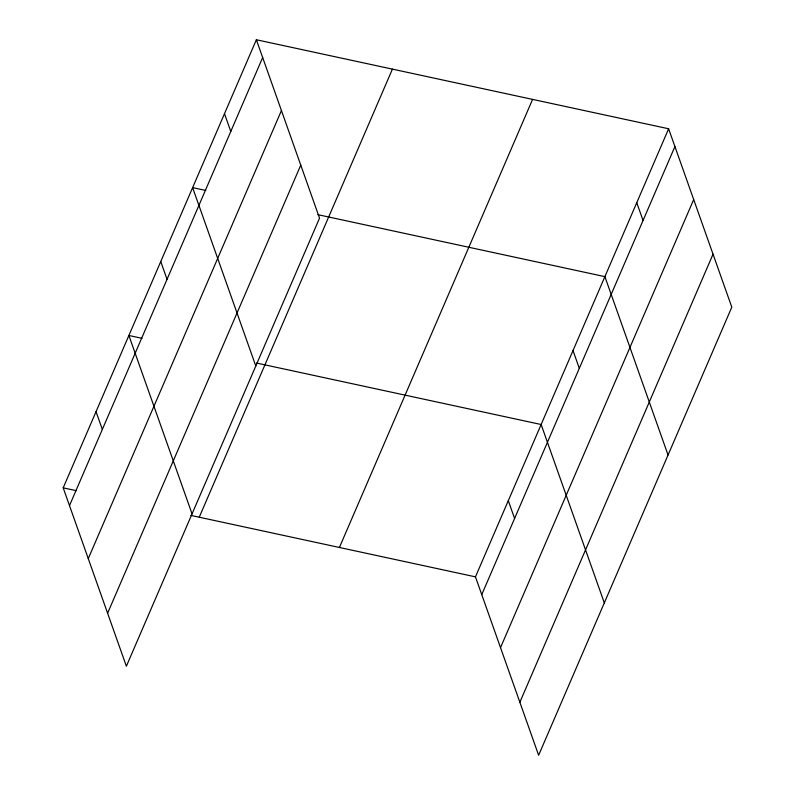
<?xml version="1.0" encoding="UTF-8"?>
<svg xmlns="http://www.w3.org/2000/svg" width="795" height="795" viewBox="0 0 795 795"><rect width="100%" height="100%" fill="white"/><g stroke="black" fill="none" stroke-linecap="round" stroke-linejoin="round"><path stroke-width="1.19" d="M256.368 39.75L319.54 218.148L126.375 666.23L63.203 487.842L256.368 39.75L668.625 128.77L731.798 307.158L538.632 755.25L475.46 576.852L668.625 128.77M69.493 505.61L262.658 57.528M88.265 558.617L281.43 110.535M107.603 613.223L300.768 165.141M199.247 517.217L392.412 69.125M339.415 547.477L532.58 99.395M481.76 594.63L674.925 146.548M500.522 647.637L693.697 199.545M519.86 702.243L713.035 254.161M205.746 190.452L192.619 187.62L255.791 366.008M317.93 214.68L604.886 276.64L668.058 455.028M142.007 338.322L128.879 335.49L192.052 513.878M256.566 363.057L541.137 424.51L604.309 602.898M63.203 487.842L76.33 490.674M190.889 515.408L475.46 576.852M636.755 202.705L643.056 220.483M573.016 350.575L579.307 368.353M508.303 500.681L514.594 518.459M224.488 113.685L230.789 131.463M160.749 261.555L167.039 279.333M96.036 411.661L102.336 429.439"/></g></svg>
